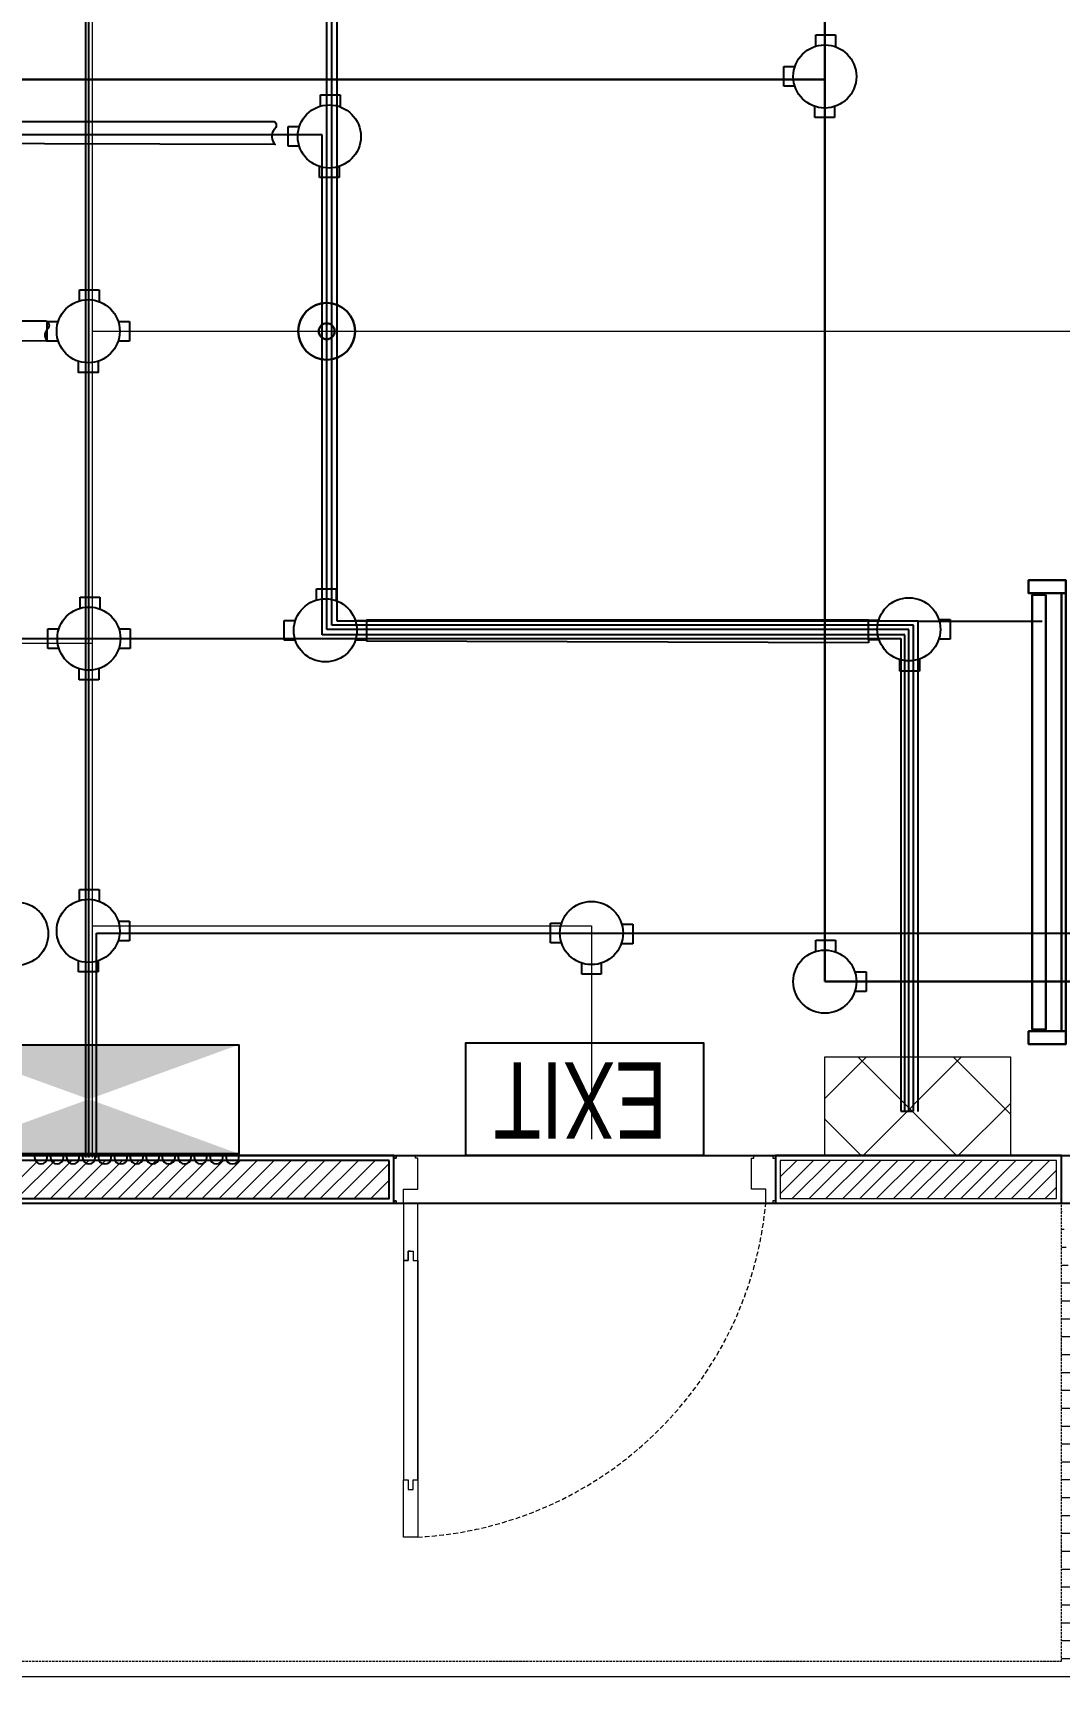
# Model space of a CAD drawing. Header units: inches. Extents: x 1439 to 2532, y 856 to 1629.
# Drawn here: x 2029.7 to 2137.3, y 1028.3 to 1201 of the extents above; entities that cross this region are included whole.
import ezdxf

# ---------------------------------------------------------------- set-up
doc = ezdxf.new("R2010")
doc.units = ezdxf.units.IN
doc.header["$MEASUREMENT"] = 0
doc.linetypes.add('DASH', pattern=[0.35, 0.25, -0.1])
doc.linetypes.add('DASHED', pattern=[0.75, 0.5, -0.25])
doc.layers.get('Defpoints').update_dxf_attribs({"lineweight": 0})
for name, color, linetype in [('Cables', 7, 'Continuous'), ('Panels', 1, 'Continuous'), ('wall 05', 3, 'Continuous')]:
    doc.layers.add(name, color=color, linetype=linetype)
for name, color, linetype, lineweight in [('DOOR', 115, 'Continuous', 15), ('E-WTL-Wall-Tube-Light', 7, 'Continuous', 30), ('HACTH', 8, 'Continuous', 9), ('Parapet', 6, 'Continuous', 15), ('Plaster Line', 5, 'Continuous', 15), ('R_Hatch', 8, 'Continuous', 9), ('Sunshed', 5, 'Continuous', 15), ('Switchboard', 30, 'Continuous', 13), ('Text', 252, 'Continuous', 15)]:
    doc.layers.add(name, color=color, linetype=linetype, lineweight=lineweight)
doc.styles.add('Swiss721', font='swisscl.ttf')

# ---------------------------------------------------------------- blocks, each defined once
blk = doc.blocks.new('A$C5AAA0143')
at = {"layer": 'Defpoints'}
for points in [[(-39.75, 5), (-40, 5), (-40, 4.75), (-39.75, 4.75)], [(0, 5), (-0.25, 5), (-0.25, 4.75), (0, 4.75)], [(-39.75, 0.25), (-40, 0.25), (-40, 0), (-39.75, 0)], [(0, 0.25), (-0.25, 0.25), (-0.25, 0), (0, 0)]]:
    blk.add_lwpolyline(points, close=True, dxfattribs=at)
at = {"layer": 'DOOR'}
for points in [[(-1.75, 10), (-2, 10), (-2, 11), (-2.5, 11), (-2.5, 5), (-1, 5), (-1, 11), (-1.5, 11), (-1.5, 10), (-1.75, 10), (-1.5, 10), (-1.5, 11), (-1, 11), (-1, 33.99), (-1.5, 33.99), (-1.5, 34.99), (-2, 34.99), (-2, 33.99), (-2.5, 33.99), (-2.5, 11), (-2.5, 39.99), (-1, 39.99), (-1, 33.99)], [(-39, 5), (-39, 3.5), (-37.5, 3.5), (-37.5, 0.25), (-37.75, 0.25), (-37.75, 0), (-39.75, 0), (-39.75, 0.25), (-40, 0.25), (-40, 4.75), (-39.75, 4.75), (-39.75, 5), (-39, 5)], [(-1, 5), (-1, 3.5), (-2.5, 3.5), (-2.5, 0.25), (-2.25, 0.25), (-2.25, 0), (-0.25, 0), (-0.25, 0.25), (0, 0.25), (0, 4.75), (-0.25, 4.75), (-0.25, 5), (-1, 5)]]:
    blk.add_lwpolyline(points, dxfattribs=at)
at = {"layer": 'DOOR', "linetype": 'DASHED', "lineweight": 0}
blk.add_arc((-0.49, 1.36), 38.68, 92.9729, 174.603, dxfattribs=at)
at = {"layer": 'HACTH', "lineweight": 0, "ltscale": 10}
for p, q in [((-1.5, 5), (-39, 5)), ((-2.25, 0), (-37.75, 0))]:
    blk.add_line(p, q, dxfattribs=at)
blk = doc.blocks.new('A$C63C712C3')
at = {"ltscale": 2}
for p, q in [((39.8, 42), (33.8, 42)), ((39.8, 15.9), (33.8, 15.9)), ((1230.6, 42), (1236.6, 42)), ((1230.6, 15.9), (1236.6, 15.9))]:
    blk.add_line(p, q, dxfattribs=at)
for points in [[(35.5, 102.6), (0, 102.6), (0, 0), (35.5, 0)], [(35.5, 102.6), (1235.5, 102.6), (1235.5, 90.2), (35.5, 90.2)], [(1235.5, 102.6), (1270.9, 102.6), (1270.9, 0), (1235.5, 0)], [(39.8, 47.6), (1230.6, 47.6), (1230.6, 10.1), (39.8, 10.1)]]:
    blk.add_lwpolyline(points, close=True, dxfattribs=at)

msp = doc.modelspace()

# ---------------------------------------------------------------- hatches: boundary and pattern name
at = {"layer": 'HACTH', "lineweight": 0}
h = msp.add_hatch(dxfattribs=at)
h.set_pattern_fill('ANSI31', color=256, scale=10, style=0)
h.set_pattern_definition([(45, (-137950.508, -170411.8805), (-0.8838834765, 0.8838834765), [])])
h.paths.add_polyline_path([(2067.04, 1082.84), (1984.04, 1082.84), (1984.04, 1078.84), (2067.04, 1078.84)])
h.paths.add_polyline_path([(2137.04, 1082.84), (2108.04, 1082.84), (2108.04, 1078.84), (2137.04, 1078.84)])
at = {"layer": 'Panels'}
h = msp.add_hatch(color=256, dxfattribs=at)
h.dxf.hatch_style = 1
h.paths.add_polyline_path([(2035.55, 1089.25), (2051.26, 1094.96), (2019.83, 1094.96)])
h.paths.add_polyline_path([(2051.26, 1083.54), (2035.55, 1089.25), (2019.83, 1083.54)])
at = {"layer": 'R_Hatch', "lineweight": 0}
h = msp.add_hatch(dxfattribs=at)
h.set_pattern_fill('ANSI31', color=256, scale=15, angle=315, style=0)
h.set_pattern_definition([(0, (-137950.508, -170411.8805), (6e-16, 1.875), [])])
h.paths.add_polyline_path([(2137.54, 1030.34), (2015.12, 1030.34), (2015.12, 970.34), (2149.54, 970.34), (2137.54, 1078.34)])
h.paths.add_polyline_path([(2015.12, 970.34), (2015.12, 1030.34), (1489.54, 1030.34), (1489.54, 1078.34), (1477.54, 970.34)])
at = {"layer": 'Switchboard'}
h = msp.add_hatch(dxfattribs=at)
h.set_pattern_fill('ANSI37', color=256, scale=56.511086, angle=180)
h.set_pattern_definition([(225, (2556.196, 1822.493), (4.99492, -4.99492), []), (315, (2556.196, 1822.493), (4.99492, 4.99492), [])])
h.paths.add_polyline_path([(2112.73, 1093.68), (2112.73, 1083.34), (2132.2, 1083.34), (2132.2, 1093.68)])

# ---------------------------------------------------------------- linework, layer by layer
at = {"color": 5, "lineweight": 20}
for p, q in [((2035.93, 1083.14), (2035.93, 1352.4)), ((2035.93, 1169.76), (2147.5, 1169.76)), ((2035.93, 1107.42), (2088.26, 1107.42)), ((2088.26, 1107.42), (2088.26, 1085.05))]:
    msp.add_line(p, q, dxfattribs=at)
at = {"color": 6, "lineweight": 30}
for p, q in [((2112.73, 1101.58), (2112.73, 1278.86)), ((1985.66, 1196.14), (2112.73, 1196.14)), ((2112.73, 1101.58), (2144.63, 1101.58))]:
    msp.add_line(p, q, dxfattribs=at)
for p, q in [((2111.8, 1199.65), (2111.8, 1200.82)), ((2111.8, 1200.82), (2113.86, 1200.82)), ((2113.86, 1200.82), (2113.86, 1199.58)), ((2108.42, 1195.44), (2108.42, 1197.51)), ((2108.42, 1197.51), (2109.59, 1197.51)), ((2059.83, 1193.36), (2059.83, 1194.53)), ((2059.83, 1194.53), (2061.89, 1194.53)), ((2061.89, 1194.53), (2061.9, 1193.29)), ((2109.59, 1195.44), (2108.42, 1195.44)), ((2111.69, 1192.16), (2111.69, 1193.33)), ((2113.76, 1192.16), (2111.69, 1192.16)), ((2113.76, 1193.33), (2113.76, 1192.16)), ((2056.45, 1189.15), (2056.45, 1191.22)), ((2056.45, 1191.22), (2057.62, 1191.22)), ((2057.62, 1189.15), (2056.45, 1189.15)), ((2059.73, 1185.87), (2059.73, 1187.04)), ((2061.79, 1187.04), (2061.79, 1185.87)), ((2061.79, 1185.87), (2059.73, 1185.87)), ((2034.55, 1172.93), (2034.55, 1174.1)), ((2034.55, 1174.1), (2036.62, 1174.1)), ((2036.62, 1174.1), (2036.62, 1172.87)), ((2038.63, 1170.79), (2039.8, 1170.79)), ((2039.8, 1170.79), (2039.8, 1168.73)), ((2039.8, 1168.73), (2038.63, 1168.73)), ((2059.41, 1141.58), (2059.41, 1142.75)), ((2059.41, 1142.75), (2061.48, 1142.75)), ((2061.48, 1142.75), (2061.48, 1141.51)), ((2034.62, 1140.72), (2034.62, 1141.89)), ((2034.62, 1141.89), (2036.69, 1141.89)), ((2036.69, 1141.89), (2036.69, 1140.65)), ((2031.25, 1136.51), (2031.25, 1138.58)), ((2031.25, 1138.58), (2032.42, 1138.58)), ((2038.7, 1138.58), (2039.87, 1138.58)), ((2039.87, 1138.58), (2039.87, 1136.51)), ((2056.04, 1137.37), (2056.04, 1139.43)), ((2056.04, 1139.43), (2057.21, 1139.43)), ((2063.5, 1139.43), (2064.66, 1139.43)), ((2064.66, 1139.51), (2064.66, 1139.19)), ((2064.66, 1139.43), (2064.66, 1137.37)), ((2117.32, 1137.41), (2117.32, 1139.48)), ((2117.32, 1139.48), (2118.49, 1139.48)), ((2124.69, 1139.55), (2125.86, 1139.55)), ((2125.86, 1139.55), (2125.86, 1137.48)), ((2057.21, 1137.37), (2056.04, 1137.37)), ((2064.66, 1137.37), (2063.5, 1137.37)), ((2064.66, 1137.37), (2064.66, 1137.26)), ((2118.49, 1137.41), (2117.32, 1137.41)), ((2117.32, 1137.41), (2117.32, 1137.11)), ((2125.86, 1137.48), (2124.69, 1137.48)), ((2032.42, 1136.51), (2031.25, 1136.51)), ((2039.87, 1136.51), (2038.7, 1136.51)), ((2120.6, 1134.14), (2120.6, 1135.31)), ((2122.66, 1135.31), (2122.66, 1134.14)), ((2034.52, 1133.23), (2034.52, 1134.4)), ((2036.59, 1134.4), (2036.59, 1133.23)), ((2122.66, 1134.14), (2120.6, 1134.14)), ((2036.59, 1133.23), (2034.52, 1133.23)), ((2034.55, 1110.08), (2034.55, 1111.25)), ((2034.55, 1111.25), (2036.62, 1111.25)), ((2036.62, 1111.25), (2036.62, 1110.01)), ((2038.63, 1107.93), (2039.8, 1107.93)), ((2039.8, 1107.93), (2039.8, 1105.87)), ((2083.95, 1105.64), (2083.95, 1107.7)), ((2083.95, 1107.7), (2085.12, 1107.7)), ((2091.44, 1107.6), (2092.6, 1107.6)), ((2092.6, 1107.6), (2092.6, 1105.54)), ((2039.8, 1105.87), (2038.63, 1105.87)), ((2111.8, 1104.76), (2111.8, 1105.93)), ((2111.8, 1105.93), (2113.86, 1105.93)), ((2113.86, 1105.93), (2113.86, 1104.69)), ((2085.12, 1105.64), (2083.95, 1105.64)), ((2092.6, 1105.54), (2091.37, 1105.53)), ((2034.45, 1102.59), (2034.45, 1103.76)), ((2036.52, 1102.59), (2034.45, 1102.59)), ((2036.52, 1103.76), (2036.52, 1102.59)), ((2087.23, 1102.35), (2087.23, 1103.52)), ((2089.29, 1102.35), (2087.23, 1102.35)), ((2089.29, 1103.52), (2089.29, 1102.35)), ((2115.88, 1102.61), (2117.05, 1102.61)), ((2117.05, 1102.61), (2117.05, 1100.55)), ((2117.05, 1100.55), (2115.88, 1100.55))]:
    msp.add_line(p, q)
for points in [[(2054.98, 1191.74, -0.56347), (2054.98, 1190.94, 0.368601), (2055.07, 1189.33), (1982.53, 1189.53, -0.456322), (1982.54, 1190.94, 0.605884), (1982.54, 1191.76)], [(2031.11, 1170.84, -0.56347), (2031.11, 1169.88, 0.368601), (2031.17, 1168.73), (1978.95, 1168.87, -0.456322), (1978.95, 1169.88, 0.42511), (1978.95, 1170.86)]]:
    msp.add_lwpolyline(points, format="xyb", close=True)
for points in [[(2032.34, 1168.73), (2031.17, 1168.73), (2031.17, 1170.79), (2032.34, 1170.79)], [(2036.52, 1166.62), (2036.52, 1165.45), (2034.45, 1165.45), (2034.45, 1166.62)], [(2064.66, 1139.51), (2117.32, 1139.49)], [(2117.32, 1137.11), (2064.66, 1137.26)]]:
    msp.add_lwpolyline(points)
at = {"color": 5, "lineweight": 20}
msp.add_lwpolyline([(2035.93, 1137.03), (1953.65, 1137.03), (1953.65, 1112.66), (1891.23, 1112.66), (1891.23, 1090.46)], dxfattribs=at)
at = {"color": 4}
msp.add_lwpolyline([(2100.02, 1083.34), (2075.07, 1083.34), (2075.07, 1095.16), (2100.02, 1095.16)], close=True, dxfattribs=at)
for centre in [(2112.73, 1196.47), (2060.76, 1190.18), (2035.48, 1169.76), (2035.55, 1137.54), (2060.35, 1138.4), (2121.54, 1138.51), (2027.98, 1106.6), (2035.48, 1106.9), (2088.26, 1106.67), (2112.73, 1101.58)]:
    msp.add_circle(centre, 3.31)
at = {"color": 190, "lineweight": 30}
for radius in [2.98, 0.834]:
    msp.add_circle((2060.49, 1169.76), radius, dxfattribs=at)
at = {"layer": 'Cables', "color": 1}
for p, q in [((2035.23, 1083.14), (2035.23, 1353.01)), ((2035.55, 1083.14), (2035.55, 1218.32)), ((2021.81, 1137.54), (2120.69, 1137.54)), ((2036.34, 1083.14), (2036.34, 1106.67)), ((2036.34, 1106.67), (2172.12, 1106.67))]:
    msp.add_line(p, q, dxfattribs=at)
at = {"layer": 'Cables', "color": 3}
for p, q in [((2061.04, 1138.94), (2061.04, 1353.89)), ((2060.49, 1138.51), (2060.49, 1302.23)), ((2061.58, 1139.36), (2061.58, 1238.13)), ((2060, 1190.34), (1979.54, 1190.34)), ((2060, 1137.92), (2060, 1190.34)), ((2122.04, 1138.94), (2061.04, 1138.94)), ((2122.52, 1139.35), (2061.58, 1139.35)), ((2122.04, 1088.01), (2122.04, 1138.94)), ((2122.52, 1087.97), (2122.52, 1139.35)), ((2122.52, 1139.35), (2135.52, 1139.35)), ((2121.11, 1137.92), (2060, 1137.92)), ((2121.54, 1138.51), (2060.49, 1138.51)), ((2121.11, 1088.01), (2121.11, 1137.92)), ((2121.54, 1088.01), (2121.54, 1138.51))]:
    msp.add_line(p, q, dxfattribs=at)
at = {"layer": 'Panels'}
for p, q in [((2120.69, 1137.54), (2120.69, 1088.01)), ((2120.69, 1088.01), (2122.04, 1088.01))]:
    msp.add_line(p, q, dxfattribs=at)
msp.add_lwpolyline([(2019.83, 1094.96), (2051.26, 1094.96), (2051.26, 1083.54), (2019.83, 1083.54)], close=True, dxfattribs=at)
for points in [[(2029.85, 1083.54), (2029.85, 1083.14, 1), (2031.18, 1083.14), (2031.18, 1083.54)], [(2031.54, 1083.54), (2031.54, 1083.14, 1), (2032.88, 1083.14), (2032.88, 1083.54)], [(2033.21, 1083.54), (2033.21, 1083.14, 1), (2034.54, 1083.14), (2034.54, 1083.54)], [(2034.89, 1083.54), (2034.89, 1083.14, 1), (2036.22, 1083.14), (2036.22, 1083.54)], [(2036.55, 1083.54), (2036.55, 1083.14, 1), (2037.89, 1083.14), (2037.89, 1083.54)], [(2038.23, 1083.54), (2038.23, 1083.14, 1), (2039.57, 1083.14), (2039.57, 1083.54)], [(2039.89, 1083.54), (2039.89, 1083.14, 1), (2041.23, 1083.14), (2041.23, 1083.54)], [(2041.57, 1083.54), (2041.57, 1083.14, 1), (2042.91, 1083.14), (2042.91, 1083.54)], [(2043.24, 1083.54), (2043.24, 1083.14, 1), (2044.58, 1083.14), (2044.58, 1083.54)], [(2044.92, 1083.54), (2044.92, 1083.14, 1), (2046.26, 1083.14), (2046.26, 1083.54)], [(2046.6, 1083.54), (2046.6, 1083.14, 1), (2047.93, 1083.14), (2047.93, 1083.54)], [(2048.26, 1083.54), (2048.26, 1083.14, 1), (2049.6, 1083.14), (2049.6, 1083.54)], [(2049.94, 1083.54), (2049.94, 1083.14, 1), (2051.28, 1083.14), (2051.28, 1083.54)]]:
    msp.add_lwpolyline(points, format="xyb", dxfattribs=at)
at = {"layer": 'Parapet', "color": 252, "lineweight": -3}
for points in [[(1477.54, 1078.34), (2285.54, 1078.34), (2285.54, 1471.34), (2198.54, 1471.34), (2198.54, 1406.34), (1477.54, 1406.34)], [(1482.54, 1083.34), (2280.54, 1083.34), (2280.54, 1466.34), (2203.54, 1466.34), (2203.54, 1401.34), (1482.54, 1401.34)]]:
    msp.add_lwpolyline(points, close=True, dxfattribs=at)
at = {"layer": 'Plaster Line', "color": 252, "lineweight": -3}
msp.add_lwpolyline([(2067.04, 1082.84), (1984.04, 1082.84), (1984.04, 1078.84), (2067.04, 1078.84)], close=True, dxfattribs=at)
at = {"layer": 'Plaster Line'}
msp.add_lwpolyline([(2137.04, 1082.84), (2108.04, 1082.84), (2108.04, 1078.84), (2137.04, 1078.84)], close=True, dxfattribs=at)
at = {"layer": 'Sunshed', "linetype": 'DASH'}
msp.add_lwpolyline([(1489.54, 1078.34), (1489.54, 1030.34), (2137.54, 1030.34), (2137.54, 1078.34)], dxfattribs=at)
at = {"layer": 'Switchboard'}
msp.add_lwpolyline([(2132.2, 1083.34), (2112.73, 1083.34), (2112.73, 1093.68), (2132.2, 1093.68)], close=True, dxfattribs=at)
at = {"layer": 'wall 05', "color": 252, "lineweight": -3}
for points in [[(2067.54, 1083.34), (1983.54, 1083.34), (1983.54, 1078.34), (2067.54, 1078.34)], [(2137.54, 1083.34), (2107.54, 1083.34), (2107.54, 1078.34), (2137.54, 1078.34)]]:
    msp.add_lwpolyline(points, close=True, dxfattribs=at)

# ---------------------------------------------------------------- block references
at = {"layer": 'DOOR', "lineweight": 0, "rotation": 180}
msp.add_blockref('A$C5AAA0143', (2067.54, 1083.34), dxfattribs=at)
at = {"layer": 'E-WTL-Wall-Tube-Light', "lineweight": 0, "xscale": 0.03825770519629215, "yscale": 0.03825770520678021, "zscale": 0.03825770521002791, "rotation": 270}
msp.add_blockref('A$C63C712C3', (2134.09, 1143.65), dxfattribs=at)

# ---------------------------------------------------------------- texts
at = {"layer": 'Text', "color": 4, "insert": (2087.09, 1085.12), "char_height": 8, "width": 62.6303, "attachment_point": 2, "rotation": 180, "style": 'Swiss721'}
msp.add_mtext('EXIT ', dxfattribs=at)

doc.saveas('drawing.dxf')
